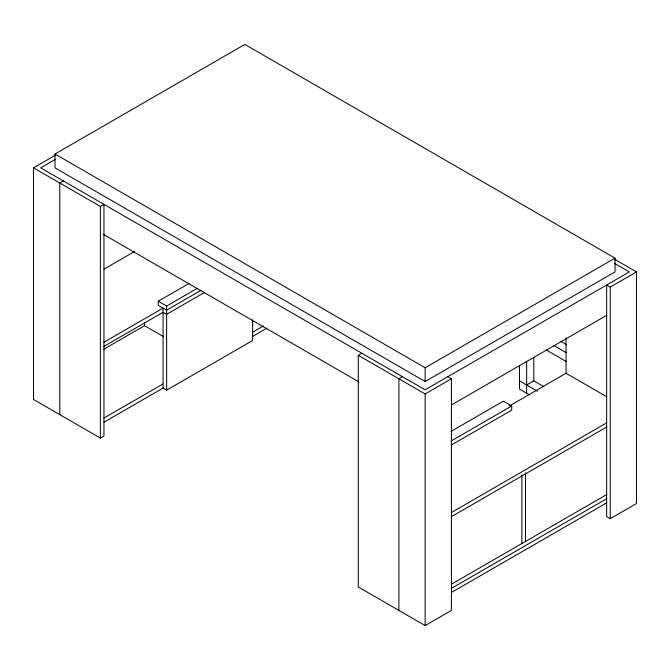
<?xml version="1.0" encoding="UTF-8"?>
<svg xmlns="http://www.w3.org/2000/svg" width="670" height="670" viewBox="0 0 670 670"><rect width="100%" height="100%" fill="white"/><g stroke="black" fill="none" stroke-linecap="round" stroke-linejoin="round"><path stroke-width="1" d="M54.99 154.033L244.852 44.421L615.01 258.134L615.01 271.92L425.149 381.531L54.99 167.827L54.99 154.033L425.149 367.746L615.01 258.134M33.5 167.827L100.366 206.427L103.951 204.358L103.951 435.994L100.366 438.063L33.5 399.462L33.5 167.827L55.241 155.273M55.2 159.435L40.661 167.827L425.149 389.806L629.339 271.92L614.499 263.352M63.382 180.9L59.772 182.985L59.772 414.63M103.959 269.164L134.636 251.451M201.025 290.328L166.637 310.185L158.279 305.361L158.279 301.224L189.049 283.46M103.951 342.236L163.053 308.116L163.053 388.081L103.951 422.209M158.279 301.224L166.637 306.048L197.407 288.284M103.951 346.373L163.053 312.253L166.637 314.322L204.643 292.371M103.884 349.171L144.544 325.695L163.547 336.658M103.951 418.072L163.053 383.952M252.607 332.245L263.36 326.039M252.607 336.382L266.936 328.107M163.053 388.081L166.637 390.149L252.607 340.519L252.607 319.741M447.836 376.708L451.421 378.776L451.421 610.412L425.149 625.579L358.283 586.97L358.283 355.334L361.867 353.266M402.461 376.708L398.885 378.776L398.885 610.412M358.283 355.334L425.149 393.943L451.421 378.776M610.228 287.087L636.5 271.92L636.5 503.555L610.228 518.722L606.652 516.654L606.652 285.018L610.228 287.087L610.228 518.722M451.354 405.015L606.752 315.294M526.645 384.982L533.814 380.845L543.697 386.557M450.877 431.488L503.363 401.179L511.721 406.003L511.721 410.141L451.086 445.148M509.627 405.836L566.049 373.265L606.652 396.699M451.086 441.011L511.721 406.003M451.446 512.5L606.652 422.896M451.354 516.696L606.752 426.974M451.387 584.232L606.777 494.519M451.354 588.386L606.752 498.673M451.446 592.473L606.652 502.869M614.759 259.365L636.5 271.92M560.773 341.256L566.167 344.372M553.512 345.343L566.049 352.579M546.351 350.025L566.049 361.406M519.485 380.845L537.39 391.188M529.333 394.806L519.485 389.119L519.485 365.401M103.088 234.198L359.112 382.009M566.049 337.747L566.049 373.265M533.814 357.169L533.814 380.845M526.645 361.306L526.645 393.257M525.456 472.894L525.456 541.469M521.871 474.963L521.871 543.538M425.149 367.746L425.149 381.531M425.149 393.943L425.149 625.579M166.637 306.048L166.637 390.149M144.544 322.58L144.544 325.695M100.366 206.427L100.366 438.063"/></g></svg>
